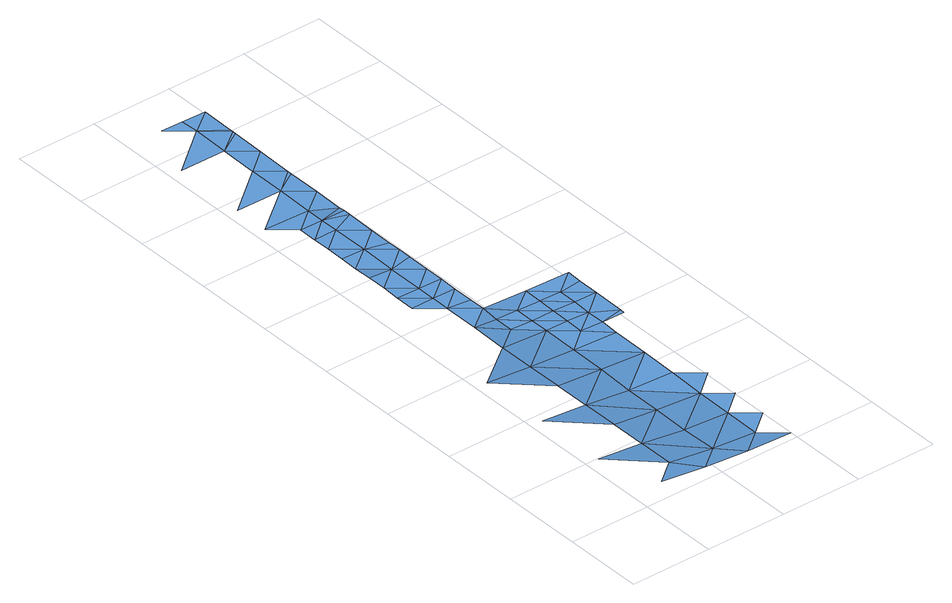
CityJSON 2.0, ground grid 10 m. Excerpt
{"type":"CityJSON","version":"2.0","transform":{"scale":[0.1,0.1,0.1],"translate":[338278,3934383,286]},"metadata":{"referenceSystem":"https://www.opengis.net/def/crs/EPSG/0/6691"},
"CityObjects":{
"waterbody1":{"type":"WaterBody","attributes":{"name":"6","class":"1140","function":"1","WaterBodyRiverFloodingRiskAttribute.description":"3","WaterBodyRiverFloodingRiskAttribute.rankOrg":"2","WaterBodyRiverFloodingRiskAttribute.adminType":"2","WaterBodyRiverFloodingRiskAttribute.scale":"L1"},"geometry":[{"type":"MultiSurface","lod":"1","boundaries":[[[0,1,2]],[[3,2,4]],[[2,5,4]],[[6,7,8]],[[2,1,5]],[[9,10,4]],[[10,6,8]],[[9,4,5]],[[1,11,5]],[[8,4,10]],[[12,13,14]],[[15,12,14]],[[16,13,6]],[[17,16,6]],[[13,16,14]],[[6,10,17]],[[5,11,18]],[[9,5,19]],[[9,20,10]],[[16,21,14]],[[22,23,15]],[[5,18,19]],[[10,20,17]],[[11,24,18]],[[25,22,15]],[[15,14,25]],[[26,27,28]],[[29,30,23]],[[23,30,28]],[[25,14,21]],[[29,23,22]],[[9,19,20]],[[17,31,16]],[[32,26,28]],[[18,33,19]],[[28,30,34]],[[16,31,21]],[[17,20,35]],[[32,28,34]],[[36,22,25]],[[19,37,20]],[[21,38,25]],[[17,35,31]],[[25,39,36]],[[20,40,35]],[[21,41,38]],[[39,25,38]],[[42,43,44]],[[21,31,41]],[[45,36,39]],[[44,43,46]],[[47,38,41]],[[42,44,48]],[[46,49,44]],[[50,51,48]],[[52,48,44]],[[49,46,53]],[[49,52,44]],[[54,50,48]],[[55,48,52]],[[56,57,58]],[[54,48,55]],[[59,57,50]],[[59,50,54]],[[60,61,58]],[[62,58,57]],[[63,62,57]],[[63,57,59]],[[58,64,60]],[[58,62,65]],[[58,65,64]]]}]},
"waterbody2":{"type":"WaterBody","attributes":{"name":"6","class":"1140","function":"1","WaterBodyRiverFloodingRiskAttribute.description":"3","WaterBodyRiverFloodingRiskAttribute.rankOrg":"1","WaterBodyRiverFloodingRiskAttribute.adminType":"2","WaterBodyRiverFloodingRiskAttribute.scale":"L1"},"geometry":[{"type":"MultiSurface","lod":"1","boundaries":[[[43,66,46]],[[26,67,68]],[[67,26,32]],[[67,69,68]],[[68,69,70]],[[71,70,69]],[[68,70,72]],[[73,72,70]],[[74,27,26]],[[75,73,70]],[[72,74,68]],[[66,76,77]],[[46,66,77]],[[78,46,77]],[[79,78,77]],[[53,46,78]],[[74,26,68]],[[80,81,82]],[[81,75,70]],[[83,75,81]],[[77,76,81]],[[76,83,81]],[[79,77,81]],[[82,81,70]],[[71,82,70]],[[80,79,81]]]}]},
"waterbody3":{"type":"WaterBody","attributes":{"name":"6","class":"1140","function":"1","WaterBodyRiverFloodingRiskAttribute.description":"3","WaterBodyRiverFloodingRiskAttribute.rankOrg":"1","WaterBodyRiverFloodingRiskAttribute.adminType":"2","WaterBodyRiverFloodingRiskAttribute.scale":"L1"},"geometry":[{"type":"MultiSurface","lod":"1","boundaries":[[[84,30,85]],[[86,84,85]],[[36,85,29]],[[36,45,85]],[[36,29,22]],[[30,29,85]],[[86,85,45]]]}]},
"waterbody4":{"type":"WaterBody","attributes":{"name":"6","class":"1140","function":"1","WaterBodyRiverFloodingRiskAttribute.description":"3","WaterBodyRiverFloodingRiskAttribute.rankOrg":"1","WaterBodyRiverFloodingRiskAttribute.adminType":"2","WaterBodyRiverFloodingRiskAttribute.scale":"L1"},"geometry":[{"type":"MultiSurface","lod":"1","boundaries":[[[38,87,39]],[[88,47,89]],[[47,88,87]],[[87,38,47]],[[39,87,45]],[[87,90,91]],[[91,45,87]],[[87,88,90]]]}]},
"waterbody5":{"type":"WaterBody","attributes":{"name":"6","class":"1140","function":"1","WaterBodyRiverFloodingRiskAttribute.description":"3","WaterBodyRiverFloodingRiskAttribute.rankOrg":"2","WaterBodyRiverFloodingRiskAttribute.adminType":"2","WaterBodyRiverFloodingRiskAttribute.scale":"L1"},"geometry":[{"type":"MultiSurface","lod":"1","boundaries":[[[92,93,94]],[[92,84,93]],[[91,90,93]],[[86,91,93]],[[45,91,86]],[[86,93,84]],[[94,93,90]]]}]}
},
"vertices":[
[29,11,18],[86,10,12],[58,34,17],[2,81,21],[59,80,16],[115,33,10],[60,173,14],[4,174,18],[60,126,15],[115,79,9],[116,125,9],[142,9,8],[5,266,16],[61,219,13],[62,265,12],[63,311,11],[118,218,9],[117,172,8],[171,32,6],[172,78,6],[173,124,5],[119,264,9],[92,334,9],[64,358,11],[199,8,6],[120,310,8],[65,427,10],[37,427,10],[65,404,10],[92,357,9],[93,380,10],[175,217,6],[93,426,10],[200,55,6],[93,400,10],[174,171,6],[120,333,8],[201,101,6],[147,287,8],[148,310,8],[202,147,6],[175,263,7],[12,636,8],[40,612,8],[69,635,7],[148,333,8],[68,612,8],[176,286,7],[70,681,7],[97,619,7],[70,727,7],[13,682,7],[98,657,7],[97,611,8],[98,704,7],[98,698,7],[15,775,7],[71,774,7],[72,820,7],[99,750,7],[71,843,7],[44,843,7],[100,796,7],[100,792,7],[101,842,7],[100,800,7],
[40,589,8],[94,449,10],[65,450,10],[94,473,10],[66,496,9],[95,502,9],[38,474,10],[38,497,10],[37,451,10],[38,520,9],[39,566,9],[68,589,8],[97,602,8],[96,565,8],[95,535,9],[67,542,9],[95,519,9],[39,543,9],
[149,379,8],[120,357,8],[149,356,8],
[176,309,7],[204,291,7],[204,286,7],[205,332,7],[177,332,7],
[206,378,7],[177,356,7],[205,359,7]
]}
